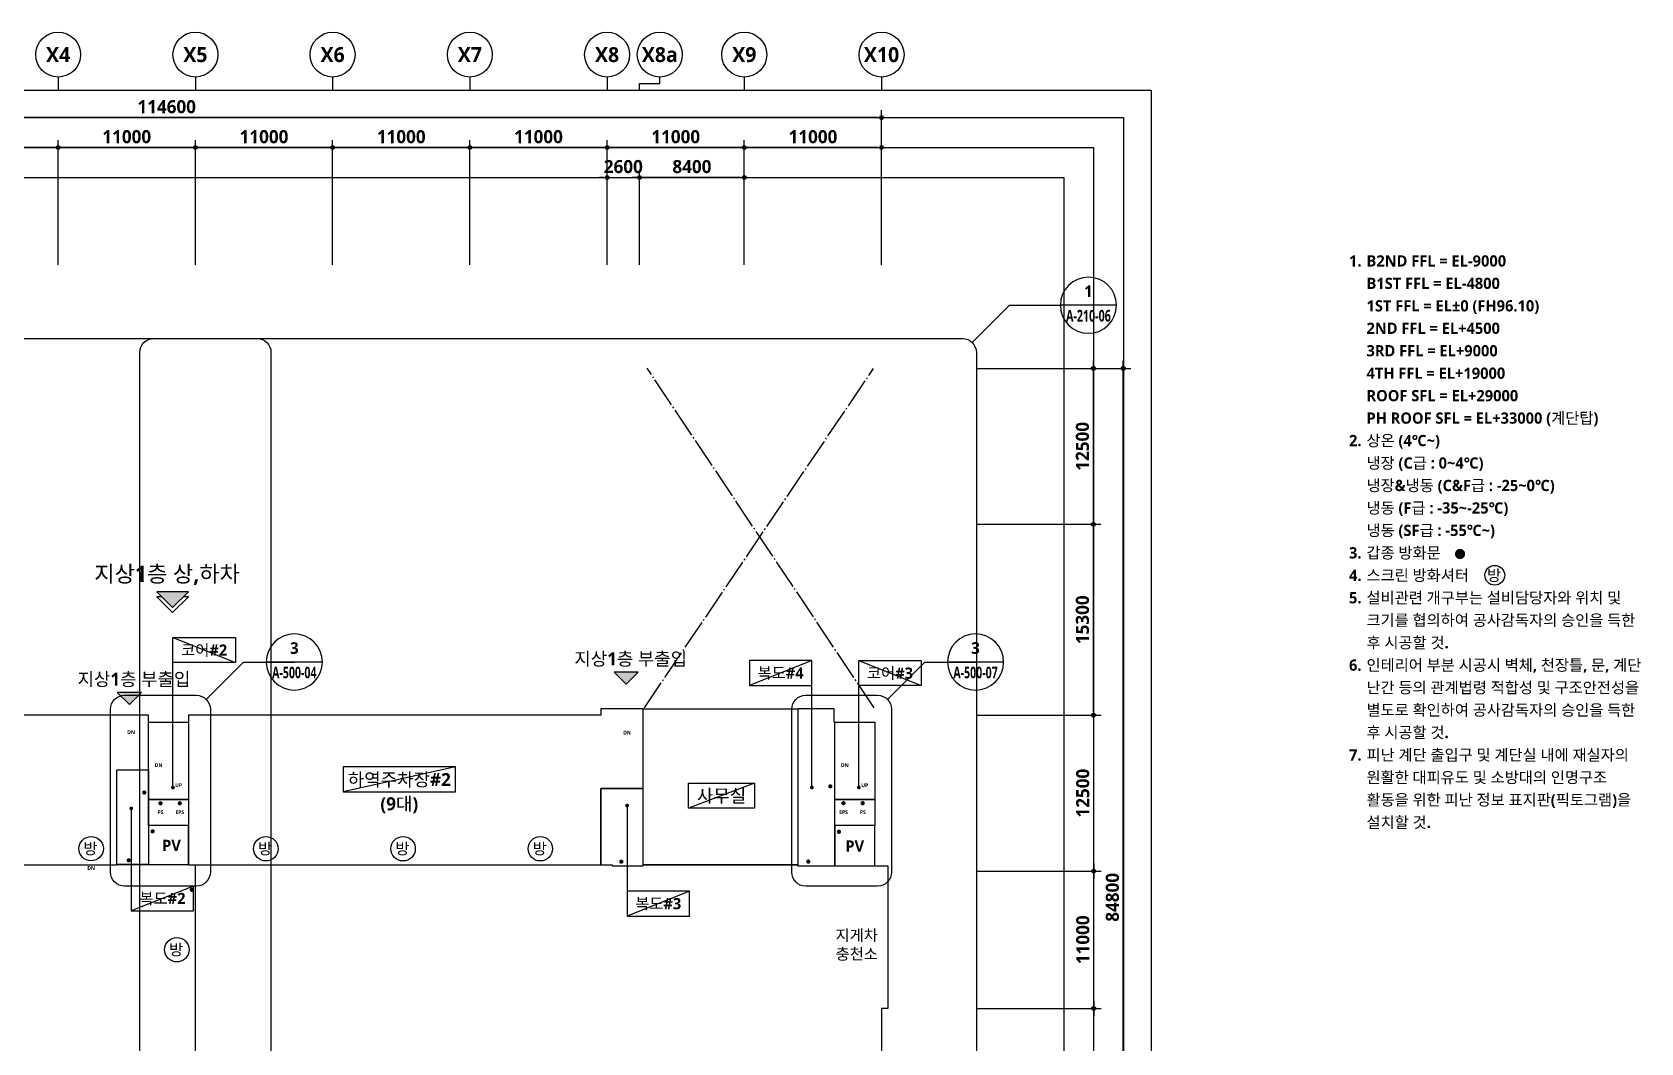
# Model space of a CAD drawing. Header units: millimetres. Extents: x 262941 to 188694772, y -170559 to 426415924.
# Drawn here: x 618301 to 747238, y 88654 to 169666 of the extents above; entities that cross this region are included whole.
import ezdxf
from ezdxf.enums import TextEntityAlignment as Align

# ---------------------------------------------------------------- set-up
doc = ezdxf.new("R2010")
doc.units = ezdxf.units.MM
doc.header["$LTSCALE"] = 400
doc.header["$MEASUREMENT"] = 0
doc.header["$PDSIZE"] = -10
doc.linetypes.add('STD_SHAFT', pattern=[7.3, 6, -0.5, 0.3, -0.5])
doc.layers.get('0').update_dxf_attribs({"linetype": 'CONTINUOUS'})
doc.layers.get('Defpoints').update_dxf_attribs({"color": 153, "linetype": 'CONTINUOUS'})
for name, color, linetype in [('A-ANNO-ENT', 1, 'CONTINUOUS'), ('A-ANNO-GRA1', 7, 'CONTINUOUS'), ('A-ANNO-NOTE', 7, 'CONTINUOUS'), ('A-ANNO-TEXT1', 7, 'CONTINUOUS'), ('A-ANNO-TEXT2', 3, 'CONTINUOUS'), ('A-ANNO-TITL', 7, 'CONTINUOUS'), ('A-FLOR-MARK-ARCH', 1, 'CONTINUOUS'), ('A-FLOR-OPEN-BELO', 6, 'STD_SHAFT'), ('A-ST-AXIS-BUB', 7, 'CONTINUOUS'), ('A-ST-AXIS-DIM', 7, 'CONTINUOUS'), ('AA-MKXS', 3, 'CONTINUOUS'), ('AA-MKXX', 3, 'CONTINUOUS')]:
    doc.layers.add(name, color=color, linetype=linetype)
doc.layers.add('Defpoint', color=161, linetype='CONTINUOUS', plot=False)
doc.layers.add('면적', color=210, linetype='CONTINUOUS', plot=False)
doc.styles.add('2020음성 1차', font='')
doc.styles.add('SAMOO', font='romans.shx', dxfattribs={"bigfont": 'whgtxt.shx'})
doc.styles.add('SH_대대리576', font='')
doc.styles.add('SH_진천_나눔', font='')
doc.styles.get('2020음성 1차').set_extended_font_data('NanumGothic', bold=True)
doc.styles.get('SH_대대리576').set_extended_font_data('NanumGothic', bold=True)
doc.styles.get('SH_진천_나눔').set_extended_font_data('NanumGothic', bold=True)
doc.dimstyles.new('SHP 600', dxfattribs={"dimscale": 300, "dimtxt": 3.5, "dimasz": 1, "dimexe": 2, "dimexo": 2, "dimgap": 1, "dimtad": 1, "dimdec": 0, "dimzin": 0, "dimdsep": 46, "dimtxsty": 'SH_대대리576', "dimblk": 'DIMDOT', "dimcen": 0.09, "dimclrt": 3, "dimadec": 0, "dimazin": 1, "dimtfac": 1, "dimtdec": 0, "dimtix": 1, "dimtmove": 2, "dimatfit": 0, "dimldrblk": 'DIMDOT', "dimfxl": 1, "dimtolj": 1, "dimtzin": 0, "dimarcsym": 0})

# ---------------------------------------------------------------- blocks, each defined once
blk = doc.blocks.new('DIMDOT')
at = {"color": 0}
blk.add_line((-2, 0), (2, 0), dxfattribs=at)
for radius in [0.5, 0.25]:
    blk.add_circle((0, 0), radius, dxfattribs=at)
blk = doc.blocks.new('*D4')
at = {"layer": 'A-ST-AXIS-DIM', "color": 0, "lineweight": -2, "transparency": 16777216}
for p, q in [((571782, 151016), (571782, 163416)), ((686082, 162816), (572082, 162816)), ((686382, 151016), (686382, 163416))]:
    blk.add_line(p, q, dxfattribs=at)
at = {"layer": 'Defpoints', "color": 0, "transparency": 16777216}
for p in [(571782, 162816), (571782, 150416), (686382, 150416)]:
    blk.add_point(p, dxfattribs=at)
at = {"layer": 'A-ST-AXIS-DIM', "color": 0, "lineweight": -2, "transparency": 16777216, "xscale": 300, "yscale": 300, "zscale": 300, "rotation": 180}
blk.add_blockref('DIMDOT', (571782, 162816), dxfattribs=at)
at = {"layer": 'A-ST-AXIS-DIM', "color": 0, "lineweight": -2, "transparency": 16777216, "xscale": 300, "yscale": 300, "zscale": 300}
blk.add_blockref('DIMDOT', (686382, 162816), dxfattribs=at)
at = {"layer": 'A-ST-AXIS-DIM', "color": 3, "transparency": 16777216, "insert": (629082, 163687), "char_height": 1050, "attachment_point": 5, "style": 'SH_대대리576'}
blk.add_mtext('\\A1;114600', dxfattribs=at)
blk = doc.blocks.new('*D7')
at = {"layer": 'A-ST-AXIS-DIM', "color": 0, "lineweight": -2, "transparency": 16777216}
for p, q in [((609382, 151016), (609382, 161016)), ((620082, 160416), (609682, 160416)), ((620382, 151016), (620382, 161016))]:
    blk.add_line(p, q, dxfattribs=at)
at = {"layer": 'Defpoints', "color": 0, "transparency": 16777216}
for p in [(609382, 160416), (609382, 150416), (620382, 150416)]:
    blk.add_point(p, dxfattribs=at)
at = {"layer": 'A-ST-AXIS-DIM', "color": 0, "lineweight": -2, "transparency": 16777216, "xscale": 300, "yscale": 300, "zscale": 300, "rotation": 180}
blk.add_blockref('DIMDOT', (609382, 160416), dxfattribs=at)
at = {"layer": 'A-ST-AXIS-DIM', "color": 0, "lineweight": -2, "transparency": 16777216, "xscale": 300, "yscale": 300, "zscale": 300}
blk.add_blockref('DIMDOT', (620382, 160416), dxfattribs=at)
at = {"layer": 'A-ST-AXIS-DIM', "color": 3, "transparency": 16777216, "insert": (614882, 161283), "char_height": 1050, "attachment_point": 5, "style": 'SH_대대리576'}
blk.add_mtext('\\A1;11000', dxfattribs=at)
blk = doc.blocks.new('*D8')
at = {"layer": 'A-ST-AXIS-DIM', "color": 0, "lineweight": -2, "transparency": 16777216}
for p, q in [((620382, 151016), (620382, 161016)), ((631082, 160416), (620682, 160416)), ((631382, 151016), (631382, 161016))]:
    blk.add_line(p, q, dxfattribs=at)
at = {"layer": 'Defpoints', "color": 0, "transparency": 16777216}
for p in [(620382, 160416), (620382, 150416), (631382, 150416)]:
    blk.add_point(p, dxfattribs=at)
at = {"layer": 'A-ST-AXIS-DIM', "color": 0, "lineweight": -2, "transparency": 16777216, "xscale": 300, "yscale": 300, "zscale": 300, "rotation": 180}
blk.add_blockref('DIMDOT', (620382, 160416), dxfattribs=at)
at = {"layer": 'A-ST-AXIS-DIM', "color": 0, "lineweight": -2, "transparency": 16777216, "xscale": 300, "yscale": 300, "zscale": 300}
blk.add_blockref('DIMDOT', (631382, 160416), dxfattribs=at)
at = {"layer": 'A-ST-AXIS-DIM', "color": 3, "transparency": 16777216, "insert": (625882, 161283), "char_height": 1050, "attachment_point": 5, "style": 'SH_대대리576'}
blk.add_mtext('\\A1;11000', dxfattribs=at)
blk = doc.blocks.new('*D9')
at = {"layer": 'A-ST-AXIS-DIM', "color": 0, "lineweight": -2, "transparency": 16777216}
for p, q in [((631382, 151016), (631382, 161016)), ((642082, 160416), (631682, 160416)), ((642382, 151016), (642382, 161016))]:
    blk.add_line(p, q, dxfattribs=at)
at = {"layer": 'Defpoints', "color": 0, "transparency": 16777216}
for p in [(631382, 160416), (631382, 150416), (642382, 150416)]:
    blk.add_point(p, dxfattribs=at)
at = {"layer": 'A-ST-AXIS-DIM', "color": 0, "lineweight": -2, "transparency": 16777216, "xscale": 300, "yscale": 300, "zscale": 300, "rotation": 180}
blk.add_blockref('DIMDOT', (631382, 160416), dxfattribs=at)
at = {"layer": 'A-ST-AXIS-DIM', "color": 0, "lineweight": -2, "transparency": 16777216, "xscale": 300, "yscale": 300, "zscale": 300}
blk.add_blockref('DIMDOT', (642382, 160416), dxfattribs=at)
at = {"layer": 'A-ST-AXIS-DIM', "color": 3, "transparency": 16777216, "insert": (636882, 161283), "char_height": 1050, "attachment_point": 5, "style": 'SH_대대리576'}
blk.add_mtext('\\A1;11000', dxfattribs=at)
blk = doc.blocks.new('*D10')
at = {"layer": 'A-ST-AXIS-DIM', "color": 0, "lineweight": -2, "transparency": 16777216}
for p, q in [((642382, 151016), (642382, 161016)), ((653082, 160416), (642682, 160416)), ((653382, 151016), (653382, 161016))]:
    blk.add_line(p, q, dxfattribs=at)
at = {"layer": 'Defpoints', "color": 0, "transparency": 16777216}
for p in [(642382, 160416), (642382, 150416), (653382, 150416)]:
    blk.add_point(p, dxfattribs=at)
at = {"layer": 'A-ST-AXIS-DIM', "color": 0, "lineweight": -2, "transparency": 16777216, "xscale": 300, "yscale": 300, "zscale": 300, "rotation": 180}
blk.add_blockref('DIMDOT', (642382, 160416), dxfattribs=at)
at = {"layer": 'A-ST-AXIS-DIM', "color": 0, "lineweight": -2, "transparency": 16777216, "xscale": 300, "yscale": 300, "zscale": 300}
blk.add_blockref('DIMDOT', (653382, 160416), dxfattribs=at)
at = {"layer": 'A-ST-AXIS-DIM', "color": 3, "transparency": 16777216, "insert": (647882, 161283), "char_height": 1050, "attachment_point": 5, "style": 'SH_대대리576'}
blk.add_mtext('\\A1;11000', dxfattribs=at)
blk = doc.blocks.new('*D11')
at = {"layer": 'A-ST-AXIS-DIM', "color": 0, "lineweight": -2, "transparency": 16777216}
for p, q in [((653382, 151016), (653382, 161016)), ((664082, 160416), (653682, 160416)), ((664382, 151016), (664382, 161016))]:
    blk.add_line(p, q, dxfattribs=at)
at = {"layer": 'Defpoints', "color": 0, "transparency": 16777216}
for p in [(653382, 160416), (653382, 150416), (664382, 150416)]:
    blk.add_point(p, dxfattribs=at)
at = {"layer": 'A-ST-AXIS-DIM', "color": 0, "lineweight": -2, "transparency": 16777216, "xscale": 300, "yscale": 300, "zscale": 300, "rotation": 180}
blk.add_blockref('DIMDOT', (653382, 160416), dxfattribs=at)
at = {"layer": 'A-ST-AXIS-DIM', "color": 0, "lineweight": -2, "transparency": 16777216, "xscale": 300, "yscale": 300, "zscale": 300}
blk.add_blockref('DIMDOT', (664382, 160416), dxfattribs=at)
at = {"layer": 'A-ST-AXIS-DIM', "color": 3, "transparency": 16777216, "insert": (658882, 161283), "char_height": 1050, "attachment_point": 5, "style": 'SH_대대리576'}
blk.add_mtext('\\A1;11000', dxfattribs=at)
blk = doc.blocks.new('*D12')
at = {"layer": 'A-ST-AXIS-DIM', "color": 0, "lineweight": -2, "transparency": 16777216}
for p, q in [((664382, 151016), (664382, 161016)), ((675082, 160416), (664682, 160416)), ((675382, 151016), (675382, 161016))]:
    blk.add_line(p, q, dxfattribs=at)
at = {"layer": 'Defpoints', "color": 0, "transparency": 16777216}
for p in [(664382, 160416), (664382, 150416), (675382, 150416)]:
    blk.add_point(p, dxfattribs=at)
at = {"layer": 'A-ST-AXIS-DIM', "color": 0, "lineweight": -2, "transparency": 16777216, "xscale": 300, "yscale": 300, "zscale": 300, "rotation": 180}
blk.add_blockref('DIMDOT', (664382, 160416), dxfattribs=at)
at = {"layer": 'A-ST-AXIS-DIM', "color": 0, "lineweight": -2, "transparency": 16777216, "xscale": 300, "yscale": 300, "zscale": 300}
blk.add_blockref('DIMDOT', (675382, 160416), dxfattribs=at)
at = {"layer": 'A-ST-AXIS-DIM', "color": 3, "transparency": 16777216, "insert": (669882, 161283), "char_height": 1050, "attachment_point": 5, "style": 'SH_대대리576'}
blk.add_mtext('\\A1;11000', dxfattribs=at)
blk = doc.blocks.new('*D13')
at = {"layer": 'A-ST-AXIS-DIM', "color": 0, "lineweight": -2, "transparency": 16777216}
for p, q in [((675382, 151016), (675382, 161016)), ((686082, 160416), (675682, 160416)), ((686382, 151016), (686382, 161016))]:
    blk.add_line(p, q, dxfattribs=at)
at = {"layer": 'Defpoints', "color": 0, "transparency": 16777216}
for p in [(675382, 160416), (675382, 150416), (686382, 150416)]:
    blk.add_point(p, dxfattribs=at)
at = {"layer": 'A-ST-AXIS-DIM', "color": 0, "lineweight": -2, "transparency": 16777216, "xscale": 300, "yscale": 300, "zscale": 300, "rotation": 180}
blk.add_blockref('DIMDOT', (675382, 160416), dxfattribs=at)
at = {"layer": 'A-ST-AXIS-DIM', "color": 0, "lineweight": -2, "transparency": 16777216, "xscale": 300, "yscale": 300, "zscale": 300}
blk.add_blockref('DIMDOT', (686382, 160416), dxfattribs=at)
at = {"layer": 'A-ST-AXIS-DIM', "color": 3, "transparency": 16777216, "insert": (680882, 161283), "char_height": 1050, "attachment_point": 5, "style": 'SH_대대리576'}
blk.add_mtext('\\A1;11000', dxfattribs=at)
blk = doc.blocks.new('*D107')
at = {"layer": 'A-ST-AXIS-DIM', "color": 0, "lineweight": -2, "transparency": 16777216}
for p, q in [((693957, 142716), (703957, 142716)), ((703357, 130516), (703357, 142416)), ((693957, 130216), (703957, 130216))]:
    blk.add_line(p, q, dxfattribs=at)
at = {"layer": 'Defpoints', "color": 0, "transparency": 16777216}
for p in [(693357, 142716), (703357, 142716), (693357, 130216)]:
    blk.add_point(p, dxfattribs=at)
at = {"layer": 'A-ST-AXIS-DIM', "color": 0, "lineweight": -2, "transparency": 16777216, "xscale": 300, "yscale": 300, "zscale": 300}
for p, rotation in [((703357, 142716), 90), ((703357, 130216), 270)]:
    blk.add_blockref('DIMDOT', p, dxfattribs=dict(at, rotation=rotation))
at = {"layer": 'A-ST-AXIS-DIM', "color": 3, "transparency": 16777216, "insert": (702486, 136466), "char_height": 1050, "attachment_point": 5, "rotation": 90, "style": 'SH_대대리576'}
blk.add_mtext('\\A1;12500', dxfattribs=at)
blk = doc.blocks.new('*D108')
at = {"layer": 'A-ST-AXIS-DIM', "color": 0, "lineweight": -2, "transparency": 16777216}
for p, q in [((693957, 130216), (703957, 130216)), ((703357, 115216), (703357, 129916)), ((693957, 114916), (703957, 114916))]:
    blk.add_line(p, q, dxfattribs=at)
at = {"layer": 'Defpoints', "color": 0, "transparency": 16777216}
for p in [(693357, 130216), (703357, 130216), (693357, 114916)]:
    blk.add_point(p, dxfattribs=at)
at = {"layer": 'A-ST-AXIS-DIM', "color": 0, "lineweight": -2, "transparency": 16777216, "xscale": 300, "yscale": 300, "zscale": 300}
for p, rotation in [((703357, 130216), 90), ((703357, 114916), 270)]:
    blk.add_blockref('DIMDOT', p, dxfattribs=dict(at, rotation=rotation))
at = {"layer": 'A-ST-AXIS-DIM', "color": 3, "transparency": 16777216, "insert": (702486, 122566), "char_height": 1050, "attachment_point": 5, "rotation": 90, "style": 'SH_대대리576'}
blk.add_mtext('\\A1;15300', dxfattribs=at)
blk = doc.blocks.new('*D109')
at = {"layer": 'A-ST-AXIS-DIM', "color": 0, "lineweight": -2, "transparency": 16777216}
for p, q in [((693982, 114916), (703982, 114916)), ((703382, 102716), (703382, 114616)), ((693982, 102416), (703982, 102416))]:
    blk.add_line(p, q, dxfattribs=at)
at = {"layer": 'Defpoints', "color": 0, "transparency": 16777216}
for p in [(693382, 114916), (703382, 114916), (693382, 102416)]:
    blk.add_point(p, dxfattribs=at)
at = {"layer": 'A-ST-AXIS-DIM', "color": 0, "lineweight": -2, "transparency": 16777216, "xscale": 300, "yscale": 300, "zscale": 300}
for p, rotation in [((703382, 114916), 90), ((703382, 102416), 270)]:
    blk.add_blockref('DIMDOT', p, dxfattribs=dict(at, rotation=rotation))
at = {"layer": 'A-ST-AXIS-DIM', "color": 3, "transparency": 16777216, "insert": (702511, 108666), "char_height": 1050, "attachment_point": 5, "rotation": 90, "style": 'SH_대대리576'}
blk.add_mtext('\\A1;12500', dxfattribs=at)
blk = doc.blocks.new('*D110')
at = {"layer": 'A-ST-AXIS-DIM', "color": 0, "lineweight": -2, "transparency": 16777216}
for p, q in [((693982, 102416), (703982, 102416)), ((703382, 91716), (703382, 102116)), ((693982, 91416), (703982, 91416))]:
    blk.add_line(p, q, dxfattribs=at)
at = {"layer": 'Defpoints', "color": 0, "transparency": 16777216}
for p in [(693382, 102416), (703382, 102416), (693382, 91416)]:
    blk.add_point(p, dxfattribs=at)
at = {"layer": 'A-ST-AXIS-DIM', "color": 0, "lineweight": -2, "transparency": 16777216, "xscale": 300, "yscale": 300, "zscale": 300}
for p, rotation in [((703382, 102416), 90), ((703382, 91416), 270)]:
    blk.add_blockref('DIMDOT', p, dxfattribs=dict(at, rotation=rotation))
at = {"layer": 'A-ST-AXIS-DIM', "color": 3, "transparency": 16777216, "insert": (702515, 96916), "char_height": 1050, "attachment_point": 5, "rotation": 90, "style": 'SH_대대리576'}
blk.add_mtext('\\A1;11000', dxfattribs=at)
blk = doc.blocks.new('*D111')
at = {"layer": 'A-ST-AXIS-DIM', "color": 0, "lineweight": -2, "transparency": 16777216}
for p, q in [((693982, 91416), (703982, 91416)), ((703382, 80716), (703382, 91116)), ((693982, 80416), (703982, 80416))]:
    blk.add_line(p, q, dxfattribs=at)
at = {"layer": 'Defpoints', "color": 0, "transparency": 16777216}
for p in [(693382, 91416), (703382, 91416), (693382, 80416)]:
    blk.add_point(p, dxfattribs=at)
at = {"layer": 'A-ST-AXIS-DIM', "color": 0, "lineweight": -2, "transparency": 16777216, "xscale": 300, "yscale": 300, "zscale": 300}
for p, rotation in [((703382, 91416), 90), ((703382, 80416), 270)]:
    blk.add_blockref('DIMDOT', p, dxfattribs=dict(at, rotation=rotation))
at = {"layer": 'A-ST-AXIS-DIM', "color": 3, "transparency": 16777216, "insert": (702515, 85916), "char_height": 1050, "attachment_point": 5, "rotation": 90, "style": 'SH_대대리576'}
blk.add_mtext('\\A1;11000', dxfattribs=at)
blk = doc.blocks.new('*D114')
at = {"layer": 'A-ST-AXIS-DIM', "color": 0, "lineweight": -2, "transparency": 16777216}
for p, q in [((693982, 142716), (706357, 142716)), ((705757, 58216), (705757, 142416)), ((693982, 57916), (706357, 57916))]:
    blk.add_line(p, q, dxfattribs=at)
at = {"layer": 'Defpoints', "color": 0, "transparency": 16777216}
for p in [(693382, 142716), (705757, 142716), (693382, 57916)]:
    blk.add_point(p, dxfattribs=at)
at = {"layer": 'A-ST-AXIS-DIM', "color": 0, "lineweight": -2, "transparency": 16777216, "xscale": 300, "yscale": 300, "zscale": 300}
for p, rotation in [((705757, 142716), 90), ((705757, 57916), 270)]:
    blk.add_blockref('DIMDOT', p, dxfattribs=dict(at, rotation=rotation))
at = {"layer": 'A-ST-AXIS-DIM', "color": 3, "transparency": 16777216, "insert": (704886, 100316), "char_height": 1050, "attachment_point": 5, "rotation": 90, "style": 'SH_대대리576'}
blk.add_mtext('\\A1;84800', dxfattribs=at)
blk = doc.blocks.new('G$C3CD03619')
at = {"layer": 'A-ANNO-GRA1'}
blk.add_circle((11731, 792), 792, dxfattribs=at)
at = {"layer": 'A-FLOR-MARK-ARCH', "const_width": 408}
blk.add_lwpolyline([(8743, 2498, 1), (9152, 2498, 1)], format="xyb", close=True, dxfattribs=at)
at = {"layer": 'A-ANNO-NOTE', "style": 'SH_대대리576'}
blk.add_text('방', height=900, dxfattribs=at).set_placement((11108, 342))
at = {"layer": 'A-ANNO-TITL', "style": 'SH_대대리576'}
for s, p in [('1.', (547, 25992)), ('2.', (547, 11592)), ('3.', (547, 2592)), ('4.', (547, 792)), ('5.', (547, -1008)), ('6.', (547, -6408)), ('7.', (547, -13608))]:
    blk.add_text(s, height=900, dxfattribs=at).set_placement(p, align=Align.MIDDLE_CENTER)
for s, p in [('B2ND FFL = EL-9000', (1447, 25992)), ('B1ST FFL = EL-4800', (1447, 24192)), ('1ST FFL = EL%%p0 (FH96.10)', (1447, 22392)), ('2ND FFL = EL+4500', (1447, 20592)), ('3RD FFL = EL+9000', (1447, 18792)), ('4TH FFL = EL+19000', (1447, 16992)), ('ROOF SFL = EL+29000', (1447, 15192)), ('PH ROOF SFL = EL+33000 (계단탑)', (1447, 13392)), ('상온 (4℃~)', (1447, 11592)), ('냉장 (C급 : 0~4℃)', (1447, 9792)), ('냉장&냉동 (C&F급 : -25~0℃)', (1447, 7992)), ('냉동 (F급 : -35~-25℃)', (1447, 6192)), ('냉동 (SF급 : -55℃~)', (1447, 4392)), ('갑종 방화문', (1447, 2592)), ('스크린 방화셔터', (1447, 792)), ('설비관련 개구부는 설비담당자와 위치 및', (1447, -1008)), ('크기를 협의하여 공사감독자의 승인을 득한', (1447, -2808)), ('후 시공할 것.', (1447, -4608)), ('인테리어 부분 시공시 벽체, 천장틀, 문, 계단', (1447, -6408)), ('난간 등의 관계법령 적합성 및 구조안전성을', (1447, -8208)), ('별도로 확인하여 공사감독자의 승인을 득한', (1447, -10008)), ('후 시공할 것.', (1447, -11808)), ('피난 계단 출입구 및 계단실 내에 재실자의', (1447, -13608)), ('원활한 대피유도 및 소방대의 인명구조', (1447, -15408)), ('활동을 위한 피난 정보 표지판(픽토그램)을', (1447, -17208)), ('설치할 것.', (1447, -19008))]:
    blk.add_text(s, height=900, dxfattribs=at).set_placement(p, align=Align.MIDDLE_LEFT)
blk = doc.blocks.new('A-ST-AXIS-BUB-1')
at = {"layer": 'A-ST-AXIS-BUB'}
blk.add_line((0, 350), (0, 0), dxfattribs=at)
blk.add_circle((0, 950), 600, dxfattribs=at)
blk = doc.blocks.new('*U168')
at = {"layer": 'AA-MKXS', "color": 3, "linetype": 'Continuous', "ltscale": 5}
blk.add_line((-5.999976, 0), (5.999976, 0), dxfattribs=at)
blk.add_circle((0, 0), 5.999976, dxfattribs=at)
at = {"layer": 'AA-MKXS', "style": 'SAMOO', "width": 0.85}
blk.add_attdef('ViewNUM', text='', height=2.5, dxfattribs=at).set_placement((0, 1), align=Align.BOTTOM_CENTER)
blk.add_attdef('SheetNUM', text='', height=2.5, dxfattribs=at).set_placement((0, -1), align=Align.TOP_CENTER)
blk = doc.blocks.new('*D184')
at = {"layer": 'A-ST-AXIS-DIM', "color": 0, "lineweight": -2, "transparency": 16777216}
for p, q in [((664382, 151016), (664382, 158616)), ((666982, 151016), (666982, 158616)), ((664082, 158016), (663782, 158016)), ((664382, 158016), (666982, 158016)), ((667282, 158016), (667582, 158016))]:
    blk.add_line(p, q, dxfattribs=at)
at = {"layer": 'Defpoints', "color": 0, "transparency": 16777216}
for p in [(666982, 158016), (664382, 150416), (666982, 150416)]:
    blk.add_point(p, dxfattribs=at)
at = {"layer": 'A-ST-AXIS-DIM', "color": 0, "lineweight": -2, "transparency": 16777216, "xscale": 300, "yscale": 300, "zscale": 300}
blk.add_blockref('DIMDOT', (664382, 158016), dxfattribs=at)
at = {"layer": 'A-ST-AXIS-DIM', "color": 0, "lineweight": -2, "transparency": 16777216, "xscale": 300, "yscale": 300, "zscale": 300, "rotation": 180}
blk.add_blockref('DIMDOT', (666982, 158016), dxfattribs=at)
at = {"layer": 'A-ST-AXIS-DIM', "color": 3, "transparency": 16777216, "insert": (665682, 158887), "char_height": 1050, "attachment_point": 5, "style": 'SH_대대리576'}
blk.add_mtext('\\A1;2600', dxfattribs=at)
blk = doc.blocks.new('*D185')
at = {"layer": 'A-ST-AXIS-DIM', "color": 0, "lineweight": -2, "transparency": 16777216}
for p, q in [((666982, 151016), (666982, 158616)), ((675382, 151016), (675382, 158616)), ((675082, 158016), (667282, 158016))]:
    blk.add_line(p, q, dxfattribs=at)
at = {"layer": 'Defpoints', "color": 0, "transparency": 16777216}
for p in [(666982, 158016), (666982, 150416), (675382, 150416)]:
    blk.add_point(p, dxfattribs=at)
at = {"layer": 'A-ST-AXIS-DIM', "color": 0, "lineweight": -2, "transparency": 16777216, "xscale": 300, "yscale": 300, "zscale": 300, "rotation": 180}
blk.add_blockref('DIMDOT', (666982, 158016), dxfattribs=at)
at = {"layer": 'A-ST-AXIS-DIM', "color": 0, "lineweight": -2, "transparency": 16777216, "xscale": 300, "yscale": 300, "zscale": 300}
blk.add_blockref('DIMDOT', (675382, 158016), dxfattribs=at)
at = {"layer": 'A-ST-AXIS-DIM', "color": 3, "transparency": 16777216, "insert": (671182, 158887), "char_height": 1050, "attachment_point": 5, "style": 'SH_대대리576'}
blk.add_mtext('\\A1;8400', dxfattribs=at)
blk = doc.blocks.new('G$C103DFDC3')
blk.add_line((92200, 51120, 103000), (95600, 51120))
at = {"layer": '면적'}
for points in [[(20000, 48025), (20000, 45000), (53400, 45000), (53400, 52620), (55950, 52620), (55950, 57000), (20000, 57000), (19450, 57000), (19450, 48025), (20000, 48025)], [(95600, 57500), (92200, 57500), (92200, 57000), (60200, 57000), (59150, 57000), (59150, 48025), (59150, 48025), (59150, 45000), (92200, 45000), (92200, 51120), (95600, 51120)], [(95600, 57500), (108000, 57500), (108000, 45000), (95600, 45000)], [(108000, 57500), (108000, 44925), (110950, 44925), (110950, 56450), (110900, 56450), (110900, 56600), (110900, 57500)], [(16250, 56450), (19450, 56450), (19450, 50250), (16250, 50250)], [(59150, 50250), (55950, 50250), (55950, 56450), (59150, 56450)], [(114150, 50250), (110950, 50250), (110950, 56450), (114150, 56450)], [(12900, 6550), (16250, 6550), (16250, 6750), (18500, 6750), (18500, 8850), (16250, 8850), (16250, 8800), (14800, 8800), (14800, 11500), (15200, 11500), (15200, 45000), (20000, 45000), (20000, 48025), (19450, 48025), (19450, 48150), (16250, 48150), (16250, 54100), (13100, 54100), (13100, 45600), (8525, 45600), (8525, 40100), (7400, 40100), (7400, 37200), (13100, 37200), (13100, 16300), (7600, 16300), (7600, 14300), (8600, 14300), (8600, 12900), (10100, 12900), (10100, 14300), (13100, 14300), (13100, 11200), (12900, 11200), (12900, 6550)], [(13100, 54100), (10100, 54100), (10100, 51420), (13100, 51420)], [(55950, 45025), (53400, 45025), (53400, 52620), (55950, 52620)], [(10100, 51420), (10100, 49500), (12210, 49500), (12210, 50270), (13100, 50270), (13100, 51420)], [(92200, 45000), (93100, 45000), (93100, 44925), (95600, 44925), (95600, 51120), (92200, 51120)], [(7200, 49500), (13100, 49500), (13100, 45600), (7200, 45600)], [(12210, 50270), (13100, 50270), (13100, 49500), (12210, 49500)], [(16250, 50250), (19450, 50250), (19450, 48150), (16250, 48150)], [(59150, 48150), (55950, 48150), (55950, 50250), (59150, 50250)], [(114150, 48150), (110950, 48150), (110950, 50250), (114150, 50250)], [(55950, 48150), (55950, 45025), (59150, 45025), (59150, 48025), (59150, 48025), (59150, 48150)], [(110950, 48150), (110950, 44925), (114150, 44925), (114150, 48025), (114150, 48025), (114150, 48150)], [(15200, 45000), (53400, 45000), (53400, 45025), (59150, 45025), (59150, 45000), (93100, 45000), (93100, 44925), (95600, 44925), (95600, 45000), (108000, 45000), (108000, 44925), (115200, 44925), (115200, 33500), (114700, 33500), (114700, 8850), (110950, 8850), (110950, 0), (59150, 0), (59150, 8850), (55950, 8850), (55950, 0), (19450, 0), (19450, 10950), (17400, 10950), (17400, 11500), (17400, 11500), (17400, 15800), (17400, 15800), (17400, 22800), (15200, 22800), (15200, 34000), (19355, 34000), (19355, 37125), (18355, 37125), (18355, 38025), (19355, 38025), (19355, 41675), (15200, 41675)], [(15200, 41675), (19355, 41675), (19355, 38025), (18355, 38025), (18355, 37125), (19355, 37125), (19355, 34000), (15200, 34000)], [(0, 20000), (0, 37200), (13100, 37200), (13100, 20000)], [(15200, 22800), (15200, 11500), (16250, 11500), (16250, 10950), (17400, 10950), (17400, 22725), (17400, 22800)], [(7600, 14300), (7600, 20000), (0, 20000), (0, 12850), (1900, 12850), (1900, 11200), (4700, 11200), (4700, 14300)], [(7600, 20000), (13100, 20000), (13100, 16300), (7600, 16300)], [(4700, 14300), (4700, 11200), (7600, 11200), (7600, 11600), (8600, 11600), (8600, 14300)], [(9500, 12900), (9500, 11200), (13100, 11200), (13100, 14300), (10100, 14300), (10100, 12900)], [(14800, 11500), (16250, 11500), (16250, 8800), (14800, 8800)], [(16250, 10950), (19450, 10950), (19450, 8850), (16250, 8850)], [(19450, 6750), (18500, 6750), (18500, 8850), (19450, 8850)], [(55950, 8850), (59150, 8850), (59150, 6750), (55950, 6750)], [(110950, 8850), (114150, 8850), (114150, 6750), (110950, 6750)], [(16250, 6750), (19450, 6750), (19450, 550), (16250, 550)], [(55950, 6750), (55950, 6750), (55950, 6750), (55950, 550), (59150, 550), (59150, 6750), (59150, 6750)], [(114150, 6750), (114150, 6750), (114150, 6750), (110950, 6750), (110950, 550), (114150, 550)]]:
    blk.add_lwpolyline(points, close=True, dxfattribs=at)
for points in [[(10100, 51420), (10100, 51420), (10100, 49500), (10100, 49500), (7200, 49500), (7200, 45600), (5200, 45600), (5200, 54100), (10100, 54100), (10100, 51420)], [(59150, 8850), (59400, 8850), (59400, 11500), (59700, 11500), (59700, 45000)]]:
    blk.add_lwpolyline(points, dxfattribs=at)
at = {"layer": '면적', "elevation": 103000}
blk.add_lwpolyline([(18355, 38025), (19355, 38025), (19355, 37125), (18355, 37125)], close=True, dxfattribs=at)

msp = doc.modelspace()

# ---------------------------------------------------------------- hatches: boundary and pattern name
at = {"layer": 'A-ANNO-ENT'}
for points in [[(628301.4, 124816.5), (630818.2, 124816.5), (629559.8, 123558.1)], [(664938.7, 118374.8), (666874.7, 118374.8), (665906.7, 117406.8)], [(625123.5, 116740.1), (627059.5, 116740.1), (626091.5, 115772.1)]]:
    msp.add_hatch(color=256, dxfattribs=at).paths.add_polyline_path(points)

# ---------------------------------------------------------------- linework, layer by layer
msp.add_line((679681.8, 102841.3), (681645.9, 102841.3))
for points in [[(630818.2, 124816.5), (628301.4, 124816.5), (629559.8, 123558.1)], [(666874.7, 118374.8), (664938.7, 118374.8), (665906.7, 117406.8)], [(627059.5, 116740.1), (625123.5, 116740.1), (626091.5, 115772.1)]]:
    msp.add_lwpolyline(points, close=True, dxfattribs=at)
msp.add_lwpolyline([(628720.9, 124397), (628301.4, 124397), (629559.8, 123138.6), (630818.2, 124397), (630398.7, 124397)], dxfattribs=at)
at = {"layer": 'A-ANNO-GRA1'}
for points in [[(634588, 119143.5), (629588, 119143.5), (629588, 121143.5), (634588, 121143.5)], [(675792.2, 117296), (680792.2, 117296), (680792.2, 119296), (675792.2, 119296)], [(689560, 117296), (684560, 117296), (684560, 119296), (689560, 119296)], [(643227.6, 108766.3), (652227.6, 108766.3), (652227.6, 110766.3), (643227.6, 110766.3)], [(670903.8, 109461.6), (676203.8, 109461.6), (676203.8, 107461.6), (670903.8, 107461.6)], [(626242.6, 99223.1), (631242.6, 99223.1), (631242.6, 101223.1), (626242.6, 101223.1)], [(665980.3, 98804.9), (670980.3, 98804.9), (670980.3, 100804.9), (665980.3, 100804.9)]]:
    msp.add_lwpolyline(points, close=True, dxfattribs=at)
for points in [[(629588, 109118.3), (629588, 119143.5)], [(680792.2, 109118.3), (680792.2, 117296)], [(684560, 109118.3), (684560, 117296)], [(626242.6, 107440.2), (626242.6, 101223.1)], [(665980.3, 107674.6), (665980.3, 100804.9)]]:
    msp.add_lwpolyline(points, dxfattribs=at)
at = {"layer": 'A-ANNO-GRA1', "const_width": 150}
for points in [[(629513, 109118.3, 1), (629663, 109118.3, 1)], [(680867.2, 109118.3, -1), (680717.2, 109118.3, -1)], [(684485, 109118.3, 1), (684635, 109118.3, 1)], [(626167.6, 107440.2, -1), (626317.6, 107440.2, -1)], [(665905.3, 107674.6, -1), (666055.3, 107674.6, -1)]]:
    msp.add_lwpolyline(points, format="xyb", close=True, dxfattribs=at)
at = {"layer": 'A-ANNO-GRA1'}
for centre in [(623028.8, 104219), (637031.8, 104210.7), (648031.8, 104210.7), (659031.8, 104210.7), (629897.5, 96116.3)]:
    msp.add_circle(centre, 979.8, dxfattribs=at)
at = {"layer": 'A-FLOR-MARK-ARCH', "const_width": 168.8}
for points in [[(627201.5, 108717.1, 1), (627370.3, 108717.1, 1)], [(682186.2, 109212.5, 1), (682355, 109212.5, 1)], [(628504.5, 107857.2, 1), (628673.3, 107857.2, 1)], [(630046.7, 107857.2, 1), (630215.4, 107857.2, 1)], [(683245.2, 107864, 1), (683414, 107864, 1)], [(684782.2, 107864, 1), (684951, 107864, 1)], [(627869, 105602.5, 1), (628037.7, 105602.5, 1)], [(682880.7, 105571.2, 1), (683049.5, 105571.2, 1)], [(625952.1, 103280.9, 1), (626120.8, 103280.9, 1)], [(665434.6, 103175.3, 1), (665603.4, 103175.3, 1)], [(680420.4, 103183.4, 1), (680589.2, 103183.4, 1)], [(631013.2, 100923.1, 1), (631181.9, 100923.1, 1)]]:
    msp.add_lwpolyline(points, format="xyb", close=True, dxfattribs=at)
at = {"layer": 'A-FLOR-OPEN-BELO'}
for p, q in [((667381.8, 115516.3), (685746.2, 142716.3)), ((685781.8, 115516.3), (667593.7, 142720.7))]:
    msp.add_line(p, q, dxfattribs=at)
at = {"layer": 'A-ST-AXIS-BUB'}
msp.add_lwpolyline([(666981.8, 165016.3), (666981.8, 165541.3), (668604.7, 165541.3), (668604.7, 166066.3)], dxfattribs=at)
msp.add_circle((668604.7, 167866.3), 1800, dxfattribs=at)
at = {"layer": 'AA-MKXX', "lineweight": -2}
for points in [[(693652.3, 144786.8), (696645.3, 147779.8), (700713.5, 147779.8)], [(632252.3, 116186.8), (635245.3, 119179.8), (639313.5, 119179.8)], [(686852.3, 116186.8), (689845.3, 119179.8), (693913.5, 119179.8)]]:
    msp.add_lwpolyline(points, dxfattribs=at)
at = {"layer": 'AA-MKXX'}
for points in [[(636316.8, 145116.3, -0.41421356), (637441.8, 143991.3), (637441.8, 56641.3, -0.41421356), (636316.8, 55516.3), (570506.8, 55516.3, -0.41421356), (569381.8, 56641.3), (569381.8, 143991.3, -0.41421356), (570506.8, 145116.3)], [(692856.8, 145116.3, -0.41421356), (693981.8, 143991.3), (693981.8, 56641.3, -0.41421356), (692856.8, 55516.3), (628056.8, 55516.3, -0.41421356), (626931.8, 56641.3), (626931.8, 143991.3, -0.41421356), (628056.8, 145116.3)], [(631456.8, 116516.3, -0.41421356), (632581.8, 115391.3), (632581.8, 102341.3, -0.41421356), (631456.8, 101216.3), (625706.8, 101216.3, -0.41421356), (624581.8, 102341.3), (624581.8, 115391.3, -0.41421356), (625706.8, 116516.3)], [(686056.8, 116516.3, -0.41421356), (687181.8, 115391.3), (687181.8, 102341.3, -0.41421356), (686056.8, 101216.3), (680306.8, 101216.3, -0.41421356), (679181.8, 102341.3), (679181.8, 115391.3, -0.41421356), (680306.8, 116516.3)]]:
    msp.add_lwpolyline(points, format="xyb", close=True, dxfattribs=at)
at = {"layer": 'Defpoint'}
for p, q in [((629588, 121143.5), (634588, 119143.5)), ((680792.2, 119296), (675792.2, 117296)), ((684560, 119296), (689560, 117296)), ((652227.6, 110766.3), (643227.6, 108766.3)), ((676203.8, 109461.6), (670903.8, 107461.6)), ((631242.6, 101223.1), (626242.6, 99223.1)), ((670980.3, 100804.9), (665980.3, 98804.9))]:
    msp.add_line(p, q, dxfattribs=at)
for points in [[(707981.8, 36444.9), (536781.8, 36444.9), (536781.8, 165016.3), (707981.8, 165016.3)], [(705781.8, 38644.9), (538981.8, 38644.9), (538981.8, 162816.3), (705781.8, 162816.3)], [(703381.8, 41044.9), (541381.8, 41044.9), (541381.8, 160416.3), (703381.8, 160416.3)], [(700981.8, 43444.9), (543781.8, 43444.9), (543781.8, 158016.3), (700981.8, 158016.3)]]:
    msp.add_lwpolyline(points, close=True, dxfattribs=at)

# ---------------------------------------------------------------- block references
for name, p in [('G$C3CD03619', (723802.4, 125338.9)), ('G$C103DFDC3', (571681.8, 57916.3))]:
    msp.add_blockref(name, p)
ref = msp.add_blockref('*U168', (702963.5, 147779.8), dxfattribs=dict(xscale=-375.0015000059622, yscale=375.0015000059622, zscale=375.0015000059622))
ref.add_attrib('SheetNUM', 'A-210-06', dxfattribs={"layer": 'AA-MKXS', "height": 937.5, "style": '2020음성 1차', "width": 0.7}).set_placement((702963.5, 147404.8), align=Align.TOP_CENTER)
ref.add_attrib('ViewNUM', '1', dxfattribs={"layer": 'AA-MKXS', "height": 937.5, "style": '2020음성 1차'}).set_placement((702963.5, 148154.8), align=Align.BOTTOM_CENTER)
ref = msp.add_blockref('*U168', (639313.5, 119179.8), dxfattribs=dict(xscale=-375.0015000059622, yscale=375.0015000059622, zscale=375.0015000059622))
ref.add_attrib('SheetNUM', 'A-500-04', dxfattribs={"layer": 'AA-MKXS', "height": 930, "style": '2020음성 1차', "width": 0.7}).set_placement((639313.5, 118804.8, 103000), align=Align.TOP_CENTER)
ref.add_attrib('ViewNUM', '3', dxfattribs={"layer": 'AA-MKXS', "height": 930, "style": '2020음성 1차'}).set_placement((639313.5, 119554.8, 103000), align=Align.BOTTOM_CENTER)
ref = msp.add_blockref('*U168', (693913.5, 119179.8), dxfattribs=dict(xscale=-375.0015000059622, yscale=375.0015000059622, zscale=375.0015000059622))
ref.add_attrib('SheetNUM', 'A-500-07', dxfattribs={"layer": 'AA-MKXS', "height": 930, "style": '2020음성 1차', "width": 0.7}).set_placement((693913.5, 118804.8, 103000), align=Align.TOP_CENTER)
ref.add_attrib('ViewNUM', '3', dxfattribs={"layer": 'AA-MKXS', "height": 930, "style": '2020음성 1차'}).set_placement((693913.5, 119554.8, 103000), align=Align.BOTTOM_CENTER)
at = {"layer": 'A-ST-AXIS-BUB', "xscale": 3, "yscale": 3, "zscale": 3}
for p in [(620381.8, 165016.3), (631381.8, 165016.3), (642381.8, 165016.3), (653381.8, 165016.3), (664381.8, 165016.3), (675381.8, 165016.3), (686381.8, 165016.3)]:
    msp.add_blockref('A-ST-AXIS-BUB-1', p, dxfattribs=at)

# ---------------------------------------------------------------- texts
at = {"layer": 'A-ANNO-TEXT1', "style": 'SH_대대리576'}
for s, p in [('X4', (620381.8, 167866.3)), ('X5', (631381.8, 167866.3)), ('X6', (642381.8, 167866.3)), ('X7', (653381.8, 167866.3)), ('X8', (664381.8, 167866.3)), ('X8a', (668604.7, 167866.3)), ('X9', (675381.8, 167866.3)), ('X10', (686381.8, 167866.3))]:
    msp.add_text(s, height=1200, dxfattribs=at).set_placement(p, align=Align.MIDDLE_CENTER)
at = {"layer": 'A-ANNO-TEXT1', "style": 'SH_진천_나눔'}
for s, height, p in [('지상1층 상,하차', 1300, (629116.8, 126210.3)), ('지상1층 부출입', 1050, (666274.1, 119449.9)), ('지상1층 부출입', 1050, (626458.8, 117815.2)), ('DN', 300, (626231.8, 113558.8)), ('DN', 300, (665981.8, 113516.3)), ('DN', 300, (628431.8, 110916.3)), ('DN', 300, (683431.8, 110916.3)), ('UP', 300, (630031.8, 109296.3)), ('(9대)', 1050, (647727.6, 107766.3)), ('UP', 300, (685031.8, 109296.3)), ('PS', 300, (628581.8, 107141.3)), ('EPS', 300, (630131.8, 107141.3)), ('EPS', 300, (683331.8, 107141.3)), ('PS', 300, (684881.8, 107141.3)), ('PV', 900, (629467.1, 104478.8)), ('PV', 900, (684231.3, 104428.8)), ('DN', 300, (623031.8, 102666.3))]:
    msp.add_text(s, height=height, dxfattribs=at).set_placement(p, align=Align.MIDDLE)
for p in [(622411.2, 103776.2), (636414.2, 103767.8), (647414.2, 103767.8), (658414.2, 103767.8), (629279.9, 95673.5)]:
    msp.add_text('방', height=900, dxfattribs=at).set_placement(p)
at = {"layer": 'A-ANNO-TEXT2'}
for s, height, style, p in [('코어#2', 900, 'SH_대대리576', (632088, 120143.5)), ('복도#4', 900, 'SH_대대리576', (678292.2, 118296)), ('코어#3', 900, 'SH_대대리576', (687060, 118296)), ('하역주차장#2', 1050, 'SH_진천_나눔', (647727.6, 109766.3)), ('사무실', 1050, 'SH_진천_나눔', (673553.8, 108461.6)), ('복도#2', 900, 'SH_대대리576', (628742.6, 100223.1)), ('복도#3', 900, 'SH_대대리576', (668480.3, 99804.9))]:
    msp.add_text(s, height=height, dxfattribs=dict(at, style=style)).set_placement(p, align=Align.MIDDLE)
at = {"layer": 'Defpoint', "style": 'SH_대대리576'}
for s, p in [('지게차', (684390.1, 97288.6)), ('충천소', (684390.1, 95788.6))]:
    msp.add_text(s, height=900, dxfattribs=at).set_placement(p, align=Align.MIDDLE)

# ---------------------------------------------------------------- dimensions: what is measured, and where the dimension line sits
at = {"layer": 'A-ST-AXIS-DIM'}
for base, p1, p2, picture, middle in [((571781.8, 162816.3), (686381.8, 150416.3), (571781.8, 150416.3), '*D4', (629081.8, 163686.8)), ((609381.8, 160416.3), (620381.8, 150416.3), (609381.8, 150416.3), '*D7', (614881.8, 161283)), ((620381.8, 160416.3), (631381.8, 150416.3), (620381.8, 150416.3), '*D8', (625881.8, 161283)), ((631381.8, 160416.3), (642381.8, 150416.3), (631381.8, 150416.3), '*D9', (636881.8, 161283)), ((642381.8, 160416.3), (653381.8, 150416.3), (642381.8, 150416.3), '*D10', (647881.8, 161283)), ((653381.8, 160416.3), (664381.8, 150416.3), (653381.8, 150416.3), '*D11', (658881.8, 161283)), ((664381.8, 160416.3), (675381.8, 150416.3), (664381.8, 150416.3), '*D12', (669881.8, 161283)), ((675381.8, 160416.3), (686381.8, 150416.3), (675381.8, 150416.3), '*D13', (680881.8, 161283))]:
    dim = msp.add_linear_dim(base=base, p1=p1, p2=p2, dimstyle='SHP 600', dxfattribs=at)
    dim.commit()
    dim.dimension.update_dxf_attribs({"geometry": picture, "text_midpoint": middle})
for base, p1, p2, angle, picture, middle in [((666981.8, 158016.3), (664381.8, 150416.3), (666981.8, 150416.3), 180, '*D184', (665681.8, 158886.8)), ((666981.8, 158016.3), (675381.8, 150416.3), (666981.8, 150416.3), 0, '*D185', (671181.8, 158886.8)), ((703356.8, 142716.3), (693356.8, 130216.3), (693356.8, 142716.3), 270, '*D107', (702486.4, 136466.3)), ((705756.8, 142716.3), (693381.8, 57916.3), (693381.8, 142716.3), 270, '*D114', (704886.4, 100316.3)), ((703356.8, 130216.3), (693356.8, 114916.3), (693356.8, 130216.3), 270, '*D108', (702485.7, 122566.3)), ((703381.8, 114916.3), (693381.8, 102416.3), (693381.8, 114916.3), 270, '*D109', (702511.4, 108666.3)), ((703381.8, 102416.3), (693381.8, 91416.3), (693381.8, 102416.3), 270, '*D110', (702515.1, 96916.3)), ((703381.8, 91416.3), (693381.8, 80416.3), (693381.8, 91416.3), 270, '*D111', (702515.1, 85916.3))]:
    dim = msp.add_linear_dim(base=base, p1=p1, p2=p2, angle=angle, dimstyle='SHP 600', dxfattribs=at)
    dim.commit()
    dim.dimension.update_dxf_attribs({"geometry": picture, "text_midpoint": middle})

doc.saveas('drawing.dxf')
